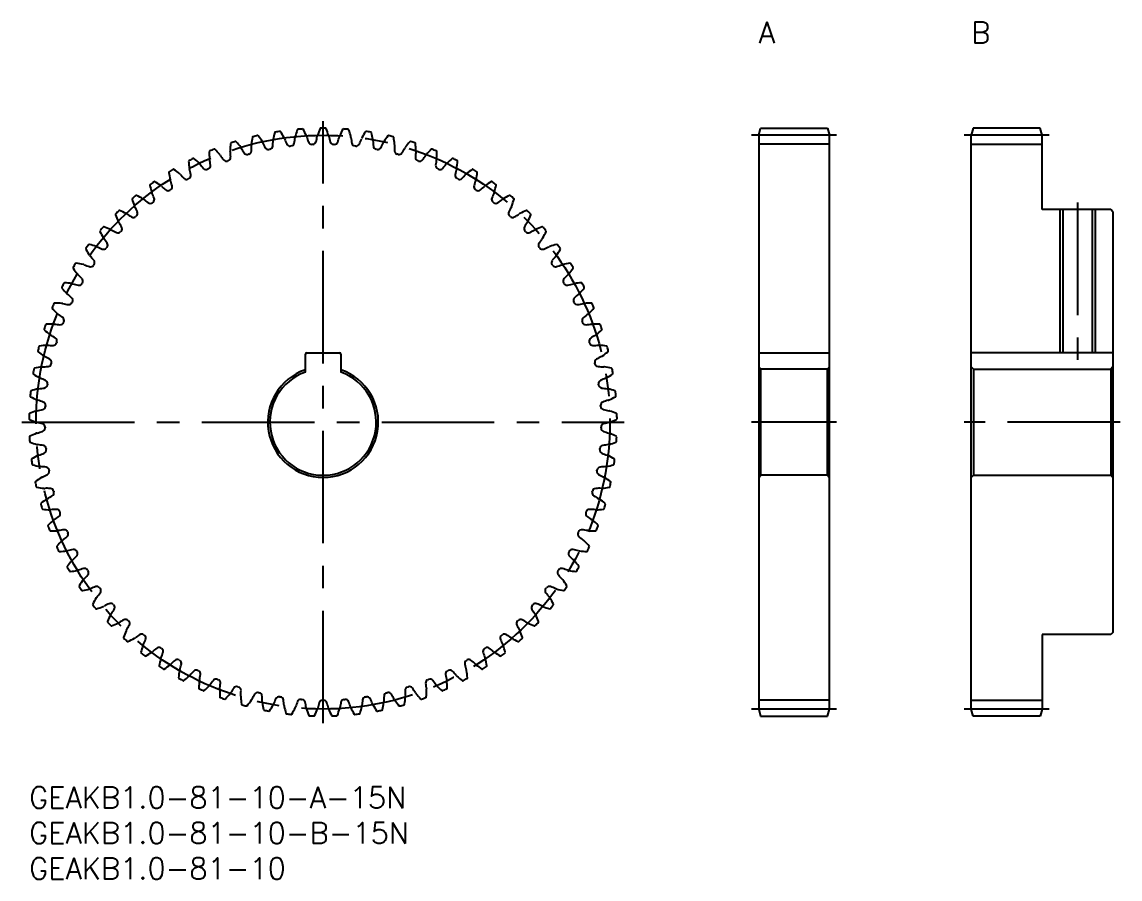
# Model space of a CAD drawing. Extents: x -1 to 154, y -13 to 108.
import ezdxf

# ---------------------------------------------------------------- set-up
doc = ezdxf.new("R2010")
doc.units = 0
doc.header["$LTSCALE"] = 0.5
doc.linetypes.add('CENTER', pattern=[50.8, 31.75, -6.35, 6.35, -6.35])
for name, color, linetype in [('MSM_CENTER', 1, 'CENTER'), ('MSM_CONTINUOUS', 7, 'CONTINUOUS'), ('MSM_NARROW', 5, 'CONTINUOUS'), ('MSM_PART_NUMBER', 7, 'CONTINUOUS')]:
    doc.layers.add(name, color=color, linetype=linetype)
doc.styles.get("Standard").update_dxf_attribs({"font": 'txt.shx', "height": 1, "bigfont": 'bigfont.shx'})

# ---------------------------------------------------------------- blocks, each defined once
blk = doc.blocks.new('*U2')
at = {"layer": 'MSM_PART_NUMBER'}
blk.add_text('GEAKB1.0-81-10-A-15N', height=3, dxfattribs=at).set_placement((0, -3))
blk = doc.blocks.new('*U3')
at = {"layer": 'MSM_PART_NUMBER'}
blk.add_text('GEAKB1.0-81-10-B-15N', height=3, dxfattribs=at).set_placement((0, -8))
blk = doc.blocks.new('*U4')
at = {"layer": 'MSM_PART_NUMBER'}
blk.add_text('GEAKB1.0-81-10', height=3, dxfattribs=at).set_placement((0, -13))
blk = doc.blocks.new('*U5')
at = {"layer": 'MSM_PART_NUMBER'}
blk.add_text('A', height=3, dxfattribs=at).set_placement((103, 105))
blk = doc.blocks.new('*U6')
at = {"layer": 'MSM_PART_NUMBER'}
blk.add_text('B', height=3, dxfattribs=at).set_placement((133, 105))

msp = doc.modelspace()

# ---------------------------------------------------------------- linework, layer by layer
at = {"layer": 'MSM_CENTER'}
for p, q in [((41.5, 9), (41.5, 94)), ((114, 92), (102, 92)), ((144, 92), (132, 92)), ((148, 82.5), (148, 60.3)), ((-1, 51.5), (84, 51.5)), ((114, 51.5), (102, 51.5)), ((154, 51.5), (132, 51.5)), ((114, 11), (102, 11)), ((144, 11), (132, 11))]:
    msp.add_line(p, q, dxfattribs=at)
msp.add_circle((41.5, 51.5), 40.5, dxfattribs=at)
at = {"layer": 'MSM_CONTINUOUS'}
for p, q in [((142.73, 93), (133.27, 93)), ((143, 92), (142.73, 93)), ((103, 92), (103.27, 93)), ((103, 92), (103, 11)), ((103.27, 93), (112.73, 93)), ((112.73, 93), (113, 92)), ((113, 11), (113, 92)), ((133.27, 93), (133, 92)), ((133, 11), (133, 92)), ((143, 81.5), (143, 92)), ((113, 90.75), (103, 90.75)), ((133, 90.75), (143, 90.75)), ((152.7, 81.5), (143, 81.5)), ((145.93, 81.5), (145.93, 61.3)), ((150.07, 81.5), (150.07, 61.3)), ((153, 81.2), (152.7, 81.5)), ((153, 81.2), (153, 21.8)), ((39, 58.57), (39, 61.1)), ((39.2, 61.3), (43.8, 61.3)), ((44, 61.1), (44, 58.57)), ((103, 61.3), (113, 61.3)), ((153, 61.3), (133, 61.3)), ((103, 59.3), (103.3, 59)), ((103.3, 44), (103.3, 59)), ((112.7, 59), (103.3, 59)), ((112.7, 59), (113, 59.3)), ((112.7, 44), (112.7, 59)), ((133.3, 59), (133, 59.3)), ((133.3, 59), (133.3, 44)), ((133.3, 59), (152.7, 59)), ((153, 59.3), (152.7, 59)), ((152.7, 59), (152.7, 44)), ((103, 43.7), (103.3, 44)), ((112.7, 44), (103.3, 44)), ((112.7, 44), (113, 43.7)), ((133.3, 44), (133, 43.7)), ((133.3, 44), (152.7, 44)), ((153, 43.7), (152.7, 44)), ((153, 21.8), (152.7, 21.5)), ((143, 21.5), (143, 11)), ((152.7, 21.5), (143, 21.5)), ((113, 12.25), (103, 12.25)), ((103, 11), (103.27, 10)), ((112.73, 10), (113, 11)), ((133, 12.25), (143, 12.25)), ((133.27, 10), (133, 11)), ((143, 11), (142.73, 10)), ((103.27, 10), (112.73, 10)), ((142.73, 10), (133.27, 10))]:
    msp.add_line(p, q, dxfattribs=at)
for centre, radius, start, end in [((41.5, 51.5), 41.5, 89.5438, 90.4562), ((44.83, 89.41), 13.5, 170.1432, 174.4444), ((31.63, 91.71), 0.1, 103.7901, 170.1432), ((41.5, 51.5), 41.5, 102.8771, 103.7896), ((32.27, 91.86), 0.1, 36.5235, 102.8771), ((21.51, 83.88), 13.5, 32.2222, 36.5235), ((47.76, 89.04), 13.5, 165.6987, 170), ((34.78, 92.35), 0.1, 99.3456, 165.6987), ((41.5, 51.5), 41.5, 98.4326, 99.3451), ((35.43, 92.45), 0.1, 32.0792, 98.4326), ((24.07, 85.34), 13.5, 27.7778, 32.0791), ((35.28, 91.24), 0.83, 19.9903, 27.778), ((47.78, 95.78), 12.46, 199.99, 203.713), ((25.18, 93.14), 12.46, 349.6203, 353.3433), ((38.38, 91.6), 0.83, 165.5553, 173.3431), ((50.65, 88.44), 13.5, 161.2543, 165.5556), ((37.96, 92.75), 0.1, 94.9007, 161.2543), ((41.5, 51.5), 41.5, 93.9882, 94.9007), ((38.62, 92.8), 0.1, 27.6346, 93.9882), ((26.75, 86.58), 13.5, 23.3333, 27.6346), ((38.38, 91.6), 0.83, 15.5458, 23.3336), ((51.19, 95.16), 12.46, 195.5456, 199.2686), ((28.46, 94.28), 12.46, 345.1759, 348.8989), ((41.5, 91.72), 0.83, 161.1109, 168.8986), ((53.49, 87.62), 13.5, 156.8098, 161.1111), ((41.17, 92.9), 0.1, 90.4562, 156.8098), ((41.83, 92.9), 0.1, 23.1902, 89.5438), ((29.51, 87.62), 13.5, 18.8889, 23.1902), ((41.5, 91.72), 0.83, 11.1014, 18.8891), ((54.54, 94.28), 12.46, 191.1011, 194.8241), ((31.81, 95.16), 12.46, 340.7314, 344.4544), ((44.62, 91.6), 0.83, 156.6664, 164.4542), ((56.25, 86.58), 13.5, 152.3654, 156.6667), ((44.38, 92.8), 0.1, 86.0113, 152.3654), ((41.5, 51.5), 41.5, 85.0993, 86.0118), ((45.04, 92.75), 0.1, 18.7457, 85.0993), ((32.35, 88.44), 13.5, 14.4444, 18.7457), ((44.62, 91.6), 0.83, 6.6569, 14.4447), ((57.82, 93.14), 12.46, 186.6567, 190.3797), ((35.22, 95.78), 12.46, 336.287, 340.01), ((47.72, 91.24), 0.83, 152.222, 160.0097), ((58.93, 85.34), 13.5, 147.9209, 152.2222), ((47.57, 92.45), 0.1, 81.5669, 147.9209), ((41.5, 51.5), 41.5, 80.6549, 81.5674), ((48.22, 92.35), 0.1, 14.3013, 80.6549), ((35.24, 89.04), 13.5, 10, 14.3013), ((61.49, 83.88), 13.5, 143.4765, 147.7778), ((50.73, 91.86), 0.1, 77.1229, 143.4765), ((41.5, 51.5), 41.5, 76.2104, 77.1229), ((51.37, 91.71), 0.1, 9.8568, 76.2104), ((38.17, 89.41), 13.5, 5.5556, 9.8568), ((41.5, 51.5), 41.5, 111.766, 112.6785), ((26.15, 89.95), 0.1, 45.4124, 111.766), ((16.74, 80.41), 13.5, 41.1111, 45.4124), ((41.89, 89.56), 13.5, 174.5876, 178.8889), ((28.55, 90.82), 0.1, 108.2345, 174.5876), ((41.5, 51.5), 41.5, 107.3215, 108.234), ((29.17, 91.02), 0.1, 40.968, 107.3215), ((19.06, 82.24), 13.5, 36.6667, 40.968), ((29.22, 89.8), 0.83, 28.8792, 36.6669), ((40.86, 96.22), 12.46, 208.8789, 212.6019), ((32.22, 90.64), 0.83, 174.4442, 182.232), ((18.94, 90.12), 12.46, 358.5092, 2.2322), ((32.22, 90.64), 0.83, 24.4347, 32.2225), ((44.32, 96.14), 12.46, 204.4345, 208.1575), ((33.78, 90.49), 0.5, 208.1575, 281.2003), ((41.5, 51.5), 39.25, 101.0219, 101.2003), ((33.9, 90.52), 0.5, 281.0219, 354.0648), ((22, 91.75), 12.46, 354.0648, 357.7877), ((35.28, 91.24), 0.83, 169.9998, 177.7875), ((36.82, 90.97), 0.5, 203.713, 276.7559), ((41.5, 51.5), 39.25, 96.5775, 96.7559), ((36.95, 90.99), 0.5, 276.5775, 349.6203), ((39.9, 91.22), 0.5, 199.2686, 272.3114), ((41.5, 51.5), 39.25, 92.133, 92.3114), ((40.02, 91.22), 0.5, 272.133, 345.1759), ((42.98, 91.22), 0.5, 194.8241, 267.867), ((41.5, 51.5), 39.25, 87.6886, 87.867), ((43.1, 91.22), 0.5, 267.6886, 340.7314), ((46.05, 90.99), 0.5, 190.3797, 263.4225), ((41.5, 51.5), 39.25, 83.2441, 83.4225), ((46.18, 90.97), 0.5, 263.2442, 336.287), ((47.72, 91.24), 0.83, 2.2125, 10.0002), ((61, 91.75), 12.46, 182.2123, 185.9352), ((49.1, 90.52), 0.5, 185.9352, 258.9781), ((41.5, 51.5), 39.25, 78.7997, 78.9781), ((49.22, 90.49), 0.5, 258.7997, 331.8425), ((38.68, 96.14), 12.46, 331.8425, 335.5655), ((50.78, 90.64), 0.83, 147.7775, 155.5653), ((50.78, 90.64), 0.83, 357.768, 5.5558), ((64.06, 90.12), 12.46, 177.7678, 181.4908), ((42.14, 96.22), 12.46, 327.3981, 331.1211), ((53.78, 89.8), 0.83, 143.3331, 151.1208), ((63.94, 82.24), 13.5, 139.032, 143.3333), ((53.83, 91.02), 0.1, 72.678, 139.032), ((41.5, 51.5), 41.5, 71.766, 72.6785), ((54.45, 90.82), 0.1, 5.4124, 71.766), ((41.11, 89.56), 13.5, 1.1111, 5.4124), ((66.26, 80.41), 13.5, 134.5876, 138.8889), ((56.85, 89.95), 0.1, 68.234, 134.5876), ((41.5, 51.5), 41.5, 67.3215, 68.234), ((22.63, 88.35), 0.1, 117.1234, 183.4765), ((41.5, 51.5), 41.5, 116.2104, 117.1229), ((23.21, 88.64), 0.1, 49.8568, 116.2104), ((14.58, 78.4), 13.5, 45.5556, 49.8568), ((25.54, 89.7), 0.1, 112.6789, 179.032), ((38.94, 89.47), 13.5, 179.032, 183.3333), ((26.29, 88.74), 0.83, 183.3331, 191.1208), ((13.25, 86.17), 12.46, 7.3981, 11.1211), ((26.29, 88.74), 0.83, 33.3236, 41.1113), ((37.39, 96.04), 12.46, 213.3234, 217.0464), ((27.85, 88.83), 0.5, 217.0463, 290.0892), ((41.5, 51.5), 39.25, 109.9108, 110.0892), ((27.96, 88.87), 0.5, 289.9108, 2.9537), ((29.22, 89.8), 0.83, 178.8887, 186.6764), ((16.02, 88.26), 12.46, 2.9536, 6.6766), ((30.78, 89.78), 0.5, 212.6019, 285.6448), ((41.5, 51.5), 39.25, 105.4664, 105.6448), ((30.9, 89.81), 0.5, 285.4664, 358.5092), ((52.1, 89.81), 0.5, 181.4908, 254.5336), ((41.5, 51.5), 39.25, 74.3552, 74.5336), ((52.22, 89.78), 0.5, 254.3553, 327.3981), ((66.98, 88.26), 12.46, 173.3234, 177.0464), ((55.04, 88.87), 0.5, 177.0463, 250.0892), ((53.78, 89.8), 0.83, 353.3236, 1.1113), ((41.5, 51.5), 39.25, 69.9108, 70.0892), ((55.15, 88.83), 0.5, 249.9108, 322.9537), ((45.61, 96.04), 12.46, 322.9536, 326.6766), ((56.71, 88.74), 0.83, 138.8887, 146.6764), ((69.75, 86.17), 12.46, 168.8789, 172.6019), ((57.46, 89.7), 0.1, 0.968, 67.3215), ((56.71, 88.74), 0.83, 348.8792, 356.6669), ((44.06, 89.47), 13.5, 356.6667, 0.968), ((68.42, 78.4), 13.5, 130.1432, 134.4444), ((59.79, 88.64), 0.1, 63.7901, 130.1432), ((41.5, 51.5), 41.5, 62.8771, 63.7896), ((60.37, 88.35), 0.1, 356.5235, 62.8771), ((19.83, 86.77), 0.1, 121.5674, 187.9209), ((41.5, 51.5), 41.5, 120.6549, 121.5674), ((20.39, 87.11), 0.1, 54.3013, 120.6549), ((12.57, 76.23), 13.5, 50, 54.3013), ((36, 89.16), 13.5, 183.4765, 187.7778), ((23.45, 87.45), 0.83, 187.7775, 195.5653), ((10.64, 83.88), 12.46, 11.8425, 15.5655), ((23.45, 87.45), 0.83, 37.768, 45.5558), ((33.95, 95.59), 12.46, 217.7678, 221.4908), ((24.99, 87.66), 0.5, 221.4908, 294.5336), ((41.5, 51.5), 39.25, 114.3552, 114.5336), ((25.11, 87.71), 0.5, 294.3553, 7.3981), ((57.89, 87.71), 0.5, 172.6019, 245.6448), ((41.5, 51.5), 39.25, 65.4664, 65.6448), ((58.01, 87.66), 0.5, 245.4664, 318.5092), ((49.05, 95.59), 12.46, 318.5092, 322.2322), ((59.55, 87.45), 0.83, 134.4442, 142.232), ((72.36, 83.88), 12.46, 164.4345, 168.1575), ((59.55, 87.45), 0.83, 344.4347, 352.2225), ((47, 89.16), 13.5, 352.2222, 356.5235), ((70.43, 76.23), 13.5, 125.6987, 130), ((62.61, 87.11), 0.1, 59.3451, 125.6987), ((41.5, 51.5), 41.5, 58.4326, 59.3451), ((63.17, 86.77), 0.1, 352.0791, 58.4326), ((41.5, 51.5), 41.5, 125.0993, 126.0118), ((17.7, 85.37), 0.1, 58.7457, 125.0993), ((10.74, 73.92), 13.5, 54.4444, 58.7457), ((33.1, 88.62), 13.5, 187.9209, 192.2222), ((20.72, 85.94), 0.83, 192.222, 200.0097), ((8.23, 81.39), 12.46, 16.287, 20.01), ((20.72, 85.94), 0.83, 42.2125, 50.0002), ((30.56, 94.87), 12.46, 222.2123, 225.9352), ((22.24, 86.27), 0.5, 225.9352, 298.9781), ((41.5, 51.5), 39.25, 118.7997, 118.9781), ((22.35, 86.33), 0.5, 298.7997, 11.8425), ((60.65, 86.33), 0.5, 168.1575, 241.2003), ((41.5, 51.5), 39.25, 61.0219, 61.2003), ((60.76, 86.27), 0.5, 241.022, 314.0648), ((52.44, 94.87), 12.46, 314.0648, 317.7877), ((62.28, 85.94), 0.83, 129.9998, 137.7875), ((74.77, 81.39), 12.46, 159.99, 163.713), ((62.28, 85.94), 0.83, 339.9903, 347.778), ((49.9, 88.62), 13.5, 347.7778, 352.0791), ((72.26, 73.92), 13.5, 121.2543, 125.5556), ((65.3, 85.37), 0.1, 54.9007, 121.2543), ((41.5, 51.5), 41.5, 53.9882, 54.9007), ((17.16, 84.99), 0.1, 126.0118, 192.3654), ((30.25, 87.86), 13.5, 192.3654, 196.6667), ((18.11, 84.22), 0.83, 196.6664, 204.4542), ((6.01, 78.72), 12.46, 20.7314, 24.4544), ((18.11, 84.22), 0.83, 46.6569, 54.4447), ((27.23, 93.89), 12.46, 226.6567, 230.3797), ((19.61, 84.68), 0.5, 230.3797, 303.4225), ((41.5, 51.5), 39.25, 123.2441, 123.4225), ((19.71, 84.74), 0.5, 303.2441, 16.287), ((63.29, 84.74), 0.5, 163.713, 236.7559), ((41.5, 51.5), 39.25, 56.5775, 56.7559), ((63.39, 84.68), 0.5, 236.5775, 309.6203), ((55.77, 93.89), 12.46, 309.6203, 313.3433), ((64.89, 84.22), 0.83, 125.5553, 133.3431), ((76.99, 78.72), 12.46, 155.5456, 159.2686), ((64.89, 84.22), 0.83, 335.5458, 343.3336), ((52.75, 87.86), 13.5, 343.3333, 347.6346), ((65.84, 84.99), 0.1, 347.6346, 53.9882), ((14.64, 83), 0.1, 130.4567, 196.8098), ((27.46, 86.88), 13.5, 196.8098, 201.1111), ((41.5, 51.5), 41.5, 129.5438, 130.4563), ((15.14, 83.43), 0.1, 63.1902, 129.5438), ((9.1, 71.47), 13.5, 58.8889, 63.1902), ((15.64, 82.31), 0.83, 51.1014, 58.8891), ((23.99, 92.66), 12.46, 231.1011, 234.8241), ((17.1, 82.88), 0.5, 234.8241, 307.867), ((41.5, 51.5), 39.25, 127.6886, 127.867), ((17.2, 82.96), 0.5, 307.6886, 20.7314), ((65.8, 82.96), 0.5, 159.2686, 232.3114), ((41.5, 51.5), 39.25, 52.133, 52.3114), ((65.9, 82.88), 0.5, 232.1331, 305.1759), ((59.01, 92.66), 12.46, 305.1759, 308.8989), ((67.36, 82.31), 0.83, 121.1109, 128.8986), ((73.9, 71.47), 13.5, 116.8098, 121.1111), ((67.86, 83.43), 0.1, 50.4562, 116.8098), ((41.5, 51.5), 41.5, 49.5438, 50.4562), ((55.54, 86.88), 13.5, 338.8889, 343.1902), ((68.36, 83), 0.1, 343.1902, 49.5438), ((12.28, 80.82), 0.1, 134.9012, 201.2543), ((24.77, 85.68), 13.5, 201.2543, 205.5556), ((41.5, 51.5), 41.5, 133.9882, 134.9007), ((12.75, 81.29), 0.1, 67.6346, 133.9882), ((7.65, 68.89), 13.5, 63.3333, 67.6346), ((13.33, 80.22), 0.83, 55.5458, 63.3336), ((20.85, 91.18), 12.46, 235.5456, 239.2686), ((15.64, 82.31), 0.83, 201.1109, 208.8986), ((4.01, 75.89), 12.46, 25.1759, 28.8989), ((41.5, 51.5), 39.25, 132.133, 132.3114), ((14.83, 80.98), 0.5, 312.133, 25.1759), ((68.17, 80.98), 0.5, 154.8241, 227.867), ((78.99, 75.89), 12.46, 151.1011, 154.8241), ((41.5, 51.5), 39.25, 47.6886, 47.867), ((67.36, 82.31), 0.83, 331.1014, 338.8891), ((62.15, 91.18), 12.46, 300.7314, 304.4544), ((69.67, 80.22), 0.83, 116.6664, 124.4542), ((75.35, 68.89), 13.5, 112.3654, 116.6667), ((70.25, 81.29), 0.1, 46.0113, 112.3654), ((41.5, 51.5), 41.5, 45.0993, 46.0118), ((58.23, 85.68), 13.5, 334.4444, 338.7457), ((70.72, 80.82), 0.1, 338.7457, 45.0993), ((10.53, 78.97), 0.1, 72.0791, 138.4326), ((6.4, 66.22), 13.5, 67.7778, 72.0791), ((13.33, 80.22), 0.83, 205.5553, 213.3431), ((2.23, 72.91), 12.46, 29.6203, 33.3433), ((12.63, 78.82), 0.5, 316.5775, 29.6203), ((14.74, 80.9), 0.5, 239.2686, 312.3114), ((68.26, 80.9), 0.5, 227.6886, 300.7314), ((70.37, 78.82), 0.5, 150.3797, 223.4225), ((80.77, 72.91), 12.46, 146.6567, 150.3797), ((69.67, 80.22), 0.83, 326.6569, 334.4447), ((76.6, 66.22), 13.5, 107.9209, 112.2222), ((72.47, 78.97), 0.1, 41.5674, 107.9209), ((10.09, 78.47), 0.1, 139.3456, 205.6987), ((22.17, 84.28), 13.5, 205.6987, 210), ((41.5, 51.5), 41.5, 138.4326, 139.3451), ((11.19, 77.95), 0.83, 209.9998, 217.7875), ((11.19, 77.95), 0.83, 59.9903, 67.778), ((17.84, 89.46), 12.46, 239.99, 243.713), ((12.54, 78.73), 0.5, 243.713, 316.7559), ((41.5, 51.5), 39.25, 136.5775, 136.7559), ((41.5, 51.5), 39.25, 43.2441, 43.4225), ((70.46, 78.73), 0.5, 223.2442, 296.287), ((65.16, 89.46), 12.46, 296.287, 300.01), ((71.81, 77.95), 0.83, 112.222, 120.0097), ((71.81, 77.95), 0.83, 322.2125, 330.0002), ((60.83, 84.28), 13.5, 330, 334.3013), ((41.5, 51.5), 41.5, 40.6549, 41.5674), ((72.91, 78.47), 0.1, 334.3013, 40.6549), ((8.1, 75.96), 0.1, 143.7891, 210.1432), ((41.5, 51.5), 41.5, 142.8771, 143.7896), ((8.49, 76.49), 0.1, 76.5235, 142.8771), ((5.37, 63.45), 13.5, 72.2222, 76.5235), ((9.24, 75.52), 0.83, 64.4347, 72.2225), ((14.97, 87.51), 12.46, 244.4345, 248.1575), ((10.52, 76.41), 0.5, 248.1575, 321.2003), ((0.69, 69.8), 12.46, 34.0648, 37.7877), ((41.5, 51.5), 39.25, 141.0219, 141.2003), ((10.6, 76.5), 0.5, 321.0219, 34.0648), ((72.4, 76.5), 0.5, 145.9352, 218.978), ((82.31, 69.8), 12.46, 142.2123, 145.9352), ((41.5, 51.5), 39.25, 38.7997, 38.9781), ((72.48, 76.41), 0.5, 218.7997, 291.8425), ((68.03, 87.51), 12.46, 291.8425, 295.5655), ((73.76, 75.52), 0.83, 107.7775, 115.5653), ((77.63, 63.45), 13.5, 103.4765, 107.7778), ((74.51, 76.49), 0.1, 37.1229, 103.4765), ((41.5, 51.5), 41.5, 36.2104, 37.1229), ((74.9, 75.96), 0.1, 329.8568, 36.2104), ((19.68, 82.69), 13.5, 210.1432, 214.4444), ((9.24, 75.52), 0.83, 214.4442, 222.232), ((-0.61, 66.59), 12.46, 38.5092, 42.2322), ((83.61, 66.59), 12.46, 137.7678, 141.4908), ((73.76, 75.52), 0.83, 317.768, 325.5558), ((63.32, 82.69), 13.5, 325.5556, 329.8568), ((6.3, 73.3), 0.1, 148.2336, 214.5876), ((41.5, 51.5), 41.5, 147.3215, 148.234), ((17.33, 80.9), 13.5, 214.5876, 218.8889), ((6.65, 73.85), 0.1, 80.968, 147.3215), ((4.55, 60.62), 13.5, 76.6667, 80.968), ((7.47, 72.95), 0.83, 68.8792, 76.6669), ((12.26, 85.35), 12.46, 248.8789, 252.6019), ((8.68, 73.93), 0.5, 252.6019, 325.6448), ((41.5, 51.5), 39.25, 145.4664, 145.6448), ((8.75, 74.03), 0.5, 325.4664, 38.5092), ((74.25, 74.03), 0.5, 141.4908, 214.5336), ((41.5, 51.5), 39.25, 34.3552, 34.5336), ((74.32, 73.93), 0.5, 214.3553, 287.3981), ((70.74, 85.35), 12.46, 287.3981, 291.1211), ((75.53, 72.95), 0.83, 103.3331, 111.1208), ((78.45, 60.62), 13.5, 99.032, 103.3333), ((65.67, 80.9), 13.5, 321.1111, 325.4124), ((76.35, 73.85), 0.1, 32.6785, 99.032), ((41.5, 51.5), 41.5, 31.766, 32.6785), ((76.7, 73.3), 0.1, 325.4124, 31.766), ((7.47, 72.95), 0.83, 218.8887, 226.6764), ((-1.65, 63.28), 12.46, 42.9536, 46.6766), ((7.11, 71.43), 0.5, 329.9108, 42.9537), ((75.89, 71.43), 0.5, 137.0463, 210.0892), ((84.65, 63.28), 12.46, 133.3234, 137.0464), ((75.53, 72.95), 0.83, 313.3236, 321.1113), ((4.72, 70.5), 0.1, 152.6785, 219.032), ((41.5, 51.5), 41.5, 151.766, 152.6785), ((15.13, 78.94), 13.5, 219.032, 223.3333), ((5.03, 71.09), 0.1, 85.4124, 151.766), ((3.95, 57.73), 13.5, 81.1111, 85.4124), ((5.91, 70.25), 0.83, 73.3236, 81.1113), ((9.73, 82.98), 12.46, 253.3234, 257.0464), ((7.04, 71.32), 0.5, 257.0463, 330.0892), ((41.5, 51.5), 39.25, 149.9108, 150.0892), ((41.5, 51.5), 39.25, 29.9108, 30.0892), ((75.96, 71.32), 0.5, 209.9108, 282.9537), ((73.27, 82.98), 12.46, 282.9536, 286.6766), ((77.09, 70.25), 0.83, 98.8887, 106.6764), ((79.05, 57.73), 13.5, 94.5876, 98.8889), ((67.87, 78.94), 13.5, 316.6667, 320.968), ((77.97, 71.09), 0.1, 28.234, 94.5876), ((41.5, 51.5), 41.5, 27.3215, 28.234), ((78.28, 70.5), 0.1, 320.968, 27.3215), ((41.5, 51.5), 41.5, 156.2104, 157.1229), ((3.62, 68.2), 0.1, 89.8568, 156.2104), ((3.58, 54.8), 13.5, 85.5556, 89.8568), ((4.57, 67.43), 0.83, 77.768, 85.5558), ((7.38, 80.42), 12.46, 257.7678, 261.4908), ((5.91, 70.25), 0.83, 223.3331, 231.1208), ((-2.43, 59.9), 12.46, 47.3981, 51.1211), ((5.61, 68.59), 0.5, 261.4908, 334.5336), ((5.67, 68.7), 0.5, 334.3553, 47.3981), ((41.5, 51.5), 39.25, 154.3552, 154.5336), ((77.33, 68.7), 0.5, 132.6019, 205.6448), ((41.5, 51.5), 39.25, 25.4664, 25.6448), ((77.39, 68.59), 0.5, 205.4664, 278.5092), ((85.43, 59.9), 12.46, 128.8789, 132.6019), ((75.62, 80.42), 12.46, 278.5092, 282.2322), ((77.09, 70.25), 0.83, 308.8792, 316.6669), ((78.43, 67.43), 0.83, 94.4442, 102.232), ((79.42, 54.8), 13.5, 90.1432, 94.4444), ((79.38, 68.2), 0.1, 23.7896, 90.1432), ((41.5, 51.5), 41.5, 22.8771, 23.7896), ((3.36, 67.59), 0.1, 157.1224, 223.4765), ((13.08, 76.81), 13.5, 223.4765, 227.7778), ((4.57, 67.43), 0.83, 227.7775, 235.5653), ((-2.95, 56.47), 12.46, 51.8425, 55.5655), ((85.95, 56.47), 12.46, 124.4345, 128.1575), ((78.43, 67.43), 0.83, 304.4347, 312.2225), ((69.92, 76.81), 13.5, 312.2222, 316.5235), ((79.64, 67.59), 0.1, 316.5235, 22.8771), ((41.5, 51.5), 41.5, 160.6549, 161.5674), ((2.44, 65.21), 0.1, 94.3013, 160.6549), ((3.44, 51.85), 13.5, 90, 94.3013), ((3.44, 64.52), 0.83, 82.2125, 90.0002), ((5.24, 77.69), 12.46, 262.2123, 265.9352), ((4.4, 65.76), 0.5, 265.9352, 338.9781), ((4.44, 65.87), 0.5, 338.7997, 51.8425), ((41.5, 51.5), 39.25, 158.7997, 158.9781), ((78.56, 65.87), 0.5, 128.1575, 201.2003), ((41.5, 51.5), 39.25, 21.0219, 21.2003), ((78.6, 65.76), 0.5, 201.022, 274.0648), ((77.76, 77.69), 12.46, 274.0648, 277.7877), ((79.56, 64.52), 0.83, 89.9998, 97.7875), ((79.56, 51.85), 13.5, 85.6987, 90), ((80.56, 65.21), 0.1, 19.3451, 85.6987), ((41.5, 51.5), 41.5, 18.4326, 19.3451), ((2.22, 64.59), 0.1, 161.5674, 227.9209), ((11.2, 74.54), 13.5, 227.9209, 232.2222), ((3.44, 64.52), 0.83, 232.222, 240.0097), ((-3.2, 53.01), 12.46, 56.287, 60.01), ((86.2, 53.01), 12.46, 119.99, 123.713), ((79.56, 64.52), 0.83, 299.9903, 307.778), ((71.8, 74.54), 13.5, 307.7778, 312.0791), ((80.78, 64.59), 0.1, 312.0791, 18.4326), ((41.5, 51.5), 41.5, 165.0993, 166.0118), ((1.49, 62.15), 0.1, 98.7457, 165.0993), ((3.53, 48.9), 13.5, 94.4444, 98.7457), ((2.55, 61.53), 0.83, 86.6569, 94.4447), ((3.32, 74.8), 12.46, 266.6567, 270.3797), ((3.4, 62.84), 0.5, 270.3797, 343.4226), ((3.44, 62.96), 0.5, 343.2442, 56.287), ((41.5, 51.5), 39.25, 163.2441, 163.4225), ((79.56, 62.96), 0.5, 123.713, 196.7559), ((41.5, 51.5), 39.25, 16.5775, 16.7559), ((79.6, 62.84), 0.5, 196.5775, 269.6203), ((79.68, 74.8), 12.46, 269.6203, 273.3433), ((80.45, 61.53), 0.83, 85.5553, 93.3431), ((79.47, 48.9), 13.5, 81.2543, 85.5556), ((81.51, 62.15), 0.1, 14.9002, 81.2543), ((41.5, 51.5), 41.5, 13.9882, 14.9007), ((1.33, 61.51), 0.1, 166.0118, 232.3654), ((9.51, 72.12), 13.5, 232.3654, 236.6667), ((2.55, 61.53), 0.83, 236.6664, 244.4542), ((-3.18, 49.54), 12.46, 60.7314, 64.4544), ((39.2, 61.1), 0.2, 90, 180), ((43.8, 61.1), 0.2, 0, 90), ((86.18, 49.54), 12.46, 115.5456, 119.2686), ((80.45, 61.53), 0.83, 295.5458, 303.3336), ((73.49, 72.12), 13.5, 303.3333, 307.6346), ((81.67, 61.51), 0.1, 307.6346, 13.9882), ((41.5, 51.5), 41.5, 169.5438, 170.4562), ((0.79, 59.01), 0.1, 103.1902, 169.5438), ((3.85, 45.97), 13.5, 98.8889, 103.1902), ((1.89, 58.48), 0.83, 91.1014, 98.8891), ((1.63, 71.77), 12.46, 271.1011, 274.8241), ((2.64, 59.85), 0.5, 274.8241, 347.867), ((2.66, 59.98), 0.5, 347.6886, 60.7314), ((41.5, 51.5), 39.25, 167.6886, 167.867), ((80.34, 59.98), 0.5, 119.2686, 192.3114), ((41.5, 51.5), 39.25, 12.133, 12.3114), ((80.36, 59.85), 0.5, 192.1331, 265.1759), ((81.37, 71.77), 12.46, 265.1759, 268.8989), ((81.11, 58.48), 0.83, 81.1109, 88.8986), ((79.15, 45.97), 13.5, 76.8098, 81.1111), ((82.21, 59.01), 0.1, 10.4562, 76.8098), ((41.5, 51.5), 41.5, 9.5438, 10.4562), ((0.67, 58.36), 0.1, 170.4558, 236.8098), ((8.01, 69.58), 13.5, 236.8098, 241.1111), ((1.89, 58.48), 0.83, 241.1109, 248.8986), ((-2.9, 46.08), 12.46, 65.1759, 68.8989), ((2.12, 56.94), 0.5, 352.133, 65.1759), ((41.5, 51.5), 7.8, 108.6939, 71.3061), ((41.5, 51.5), 7.5, 109.4712, 70.5288), ((80.88, 56.94), 0.5, 114.8241, 187.867), ((85.9, 46.08), 12.46, 111.1011, 114.8241), ((81.11, 58.48), 0.83, 291.1014, 298.8891), ((74.99, 69.58), 13.5, 298.8889, 303.1902), ((82.33, 58.36), 0.1, 303.1902, 9.5438), ((41.5, 51.5), 41.5, 173.9882, 174.9007), ((0.33, 55.84), 0.1, 107.6346, 173.9882), ((4.39, 43.07), 13.5, 103.3333, 107.6346), ((1.47, 55.39), 0.83, 95.5458, 103.3336), ((0.18, 68.62), 12.46, 275.5456, 279.2686), ((2.11, 56.82), 0.5, 279.2686, 352.3115), ((41.5, 51.5), 39.25, 172.133, 172.3114), ((41.5, 51.5), 39.25, 7.6886, 7.867), ((80.89, 56.82), 0.5, 187.6886, 260.7314), ((82.82, 68.62), 12.46, 260.7314, 264.4544), ((81.53, 55.39), 0.83, 76.6664, 84.4542), ((78.61, 43.07), 13.5, 72.3654, 76.6667), ((82.67, 55.84), 0.1, 6.0113, 72.3654), ((41.5, 51.5), 41.5, 5.0993, 6.0118), ((0.26, 55.18), 0.1, 174.9002, 241.2543), ((6.71, 66.93), 13.5, 241.2543, 245.5556), ((1.47, 55.39), 0.83, 245.5553, 253.3431), ((-2.34, 42.66), 12.46, 69.6203, 73.3433), ((1.82, 53.87), 0.5, 356.5775, 69.6203), ((81.18, 53.87), 0.5, 110.3797, 183.4225), ((85.34, 42.66), 12.46, 106.6567, 110.3797), ((81.53, 55.39), 0.83, 286.6569, 294.4447), ((76.29, 66.93), 13.5, 294.4444, 298.7457), ((82.74, 55.18), 0.1, 298.7457, 5.0993), ((0.12, 52.63), 0.1, 112.0791, 178.4326), ((5.15, 40.22), 13.5, 107.7778, 112.0791), ((1.28, 52.28), 0.83, 99.9903, 107.778), ((-1.02, 65.37), 12.46, 279.99, 283.713), ((1.81, 53.75), 0.5, 283.713, 356.7559), ((41.5, 51.5), 39.25, 176.5775, 176.7559), ((41.5, 51.5), 39.25, 3.2441, 3.4225), ((81.19, 53.75), 0.5, 183.2442, 256.287), ((84.02, 65.37), 12.46, 256.287, 260.01), ((81.72, 52.28), 0.83, 72.222, 80.0097), ((77.85, 40.22), 13.5, 67.9209, 72.2222), ((82.88, 52.63), 0.1, 1.5669, 67.9209), ((41.5, 51.5), 41.5, 178.4326, 179.3451), ((0.1, 51.97), 0.1, 179.3447, 245.6987), ((5.62, 64.19), 13.5, 245.6987, 250), ((1.28, 52.28), 0.83, 249.9998, 257.7875), ((-1.53, 39.29), 12.46, 74.0648, 77.7877), ((1.76, 50.79), 0.5, 1.0219, 74.0648), ((81.24, 50.79), 0.5, 105.9352, 178.9781), ((84.53, 39.29), 12.46, 102.2123, 105.9352), ((81.72, 52.28), 0.83, 282.2125, 290.0002), ((77.38, 64.19), 13.5, 290, 294.3013), ((82.9, 51.97), 0.1, 294.3013, 0.6549), ((41.5, 51.5), 41.5, 0.6549, 1.5674), ((6.14, 37.43), 13.5, 112.2222, 116.5235), ((1.34, 49.16), 0.83, 104.4347, 112.2225), ((-1.97, 62.03), 12.46, 284.4345, 288.1575), ((1.76, 50.67), 0.5, 288.1575, 1.2003), ((41.5, 51.5), 39.25, 181.0219, 181.2003), ((41.5, 51.5), 39.25, 358.7997, 358.9781), ((81.24, 50.67), 0.5, 178.7997, 251.8425), ((84.97, 62.03), 12.46, 251.8425, 255.5655), ((81.66, 49.16), 0.83, 67.7775, 75.5653), ((76.86, 37.43), 13.5, 63.4765, 67.7778), ((0.15, 49.42), 0.1, 116.5235, 182.8771), ((41.5, 51.5), 41.5, 182.8771, 183.7896), ((0.19, 48.76), 0.1, 183.7891, 250.1432), ((4.74, 61.37), 13.5, 250.1432, 254.4444), ((1.34, 49.16), 0.83, 254.4442, 262.232), ((-0.45, 35.99), 12.46, 78.5092, 82.2322), ((1.93, 47.71), 0.5, 5.4664, 78.5092), ((81.07, 47.71), 0.5, 101.4908, 174.5336), ((83.45, 35.99), 12.46, 97.7678, 101.4908), ((81.66, 49.16), 0.83, 277.768, 285.5558), ((78.26, 61.37), 13.5, 285.5556, 289.8568), ((82.81, 48.76), 0.1, 289.8568, 356.2104), ((82.85, 49.42), 0.1, 357.1224, 63.4765), ((41.5, 51.5), 41.5, 356.2104, 357.1229), ((7.33, 34.73), 13.5, 116.6667, 120.968), ((1.65, 46.06), 0.83, 108.8792, 116.6669), ((-2.65, 58.63), 12.46, 288.8789, 292.6019), ((1.94, 47.59), 0.5, 292.6019, 5.6448), ((41.5, 51.5), 39.25, 185.4664, 185.6448), ((41.5, 51.5), 39.25, 354.3552, 354.5336), ((81.06, 47.59), 0.5, 174.3553, 247.3981), ((85.65, 58.63), 12.46, 247.3981, 251.1211), ((81.35, 46.06), 0.83, 63.3331, 71.1208), ((75.67, 34.73), 13.5, 59.032, 63.3333), ((0.44, 46.22), 0.1, 120.968, 187.3215), ((41.5, 51.5), 41.5, 187.3215, 188.234), ((0.53, 45.57), 0.1, 188.234, 254.5876), ((4.09, 58.49), 13.5, 254.5876, 258.8889), ((1.65, 46.06), 0.83, 258.8887, 266.6764), ((0.88, 32.79), 12.46, 82.9536, 86.6766), ((2.34, 44.66), 0.5, 9.9108, 82.9537), ((80.66, 44.66), 0.5, 97.0463, 170.0892), ((82.12, 32.79), 12.46, 93.3234, 97.0464), ((81.35, 46.06), 0.83, 273.3236, 281.1113), ((78.91, 58.49), 13.5, 281.1111, 285.4124), ((82.47, 45.57), 0.1, 285.4124, 351.766), ((41.5, 51.5), 41.5, 351.766, 352.6785), ((82.56, 46.22), 0.1, 352.6785, 59.032), ((8.73, 32.14), 13.5, 121.1111, 125.4124), ((2.19, 42.98), 0.83, 113.3236, 121.1113), ((-3.07, 55.19), 12.46, 293.3234, 297.0464), ((2.36, 44.54), 0.5, 297.0463, 10.0892), ((41.5, 51.5), 39.25, 189.9108, 190.0892), ((41.5, 51.5), 39.25, 349.9108, 350.0892), ((80.64, 44.54), 0.5, 169.9108, 242.9537), ((86.07, 55.19), 12.46, 242.9536, 246.6766), ((80.81, 42.98), 0.83, 58.8887, 66.6764), ((74.27, 32.14), 13.5, 54.5876, 58.8889), ((0.97, 43.06), 0.1, 125.4124, 191.766), ((41.5, 51.5), 41.5, 191.766, 192.6785), ((1.11, 42.41), 0.1, 192.678, 259.032), ((3.66, 55.57), 13.5, 259.032, 263.3333), ((2.19, 42.98), 0.83, 263.3331, 271.1208), ((2.45, 29.7), 12.46, 87.3981, 91.1211), ((2.99, 41.64), 0.5, 14.3553, 87.3981), ((80.01, 41.64), 0.5, 92.6019, 165.6448), ((80.55, 29.7), 12.46, 88.8789, 92.6019), ((80.81, 42.98), 0.83, 268.8792, 276.6669), ((79.34, 55.57), 13.5, 276.6667, 280.968), ((81.89, 42.41), 0.1, 280.968, 347.3215), ((41.5, 51.5), 41.5, 347.3215, 348.234), ((82.03, 43.06), 0.1, 348.234, 54.5876), ((10.33, 29.66), 13.5, 125.5556, 129.8568), ((2.97, 39.96), 0.83, 117.768, 125.5558), ((-3.23, 51.72), 12.46, 297.7678, 301.4908), ((3.02, 41.52), 0.5, 301.4908, 14.5336), ((41.5, 51.5), 39.25, 194.3552, 194.5336), ((79.98, 41.52), 0.5, 165.4664, 238.5092), ((41.5, 51.5), 39.25, 345.4664, 345.6448), ((86.23, 51.72), 12.46, 238.5092, 242.2322), ((80.03, 39.96), 0.83, 54.4442, 62.232), ((72.67, 29.66), 13.5, 50.1432, 54.4444), ((1.75, 39.94), 0.1, 129.8568, 196.2104), ((41.5, 51.5), 41.5, 196.2104, 197.1229), ((1.94, 39.31), 0.1, 197.1229, 263.4765), ((3.46, 52.62), 13.5, 263.4765, 267.7778), ((2.97, 39.96), 0.83, 267.7775, 275.5653), ((4.26, 26.73), 12.46, 91.8425, 95.5655), ((3.87, 38.69), 0.5, 18.7997, 91.8425), ((41.5, 51.5), 39.25, 198.7997, 198.9781), ((41.5, 51.5), 39.25, 341.0219, 341.2003), ((79.13, 38.69), 0.5, 88.1575, 161.2003), ((78.74, 26.73), 12.46, 84.4345, 88.1575), ((80.03, 39.96), 0.83, 264.4347, 272.2225), ((79.54, 52.62), 13.5, 272.2222, 276.5235), ((81.06, 39.31), 0.1, 276.5235, 342.8771), ((41.5, 51.5), 41.5, 342.8771, 343.7896), ((81.25, 39.94), 0.1, 343.7896, 50.1432), ((12.12, 27.31), 13.5, 130, 134.3013), ((3.98, 37.01), 0.83, 122.2125, 130.0002), ((-3.11, 48.26), 12.46, 302.2123, 305.9352), ((3.91, 38.57), 0.5, 305.9352, 18.9781), ((79.09, 38.57), 0.5, 161.0219, 234.0648), ((86.11, 48.26), 12.46, 234.0648, 237.7877), ((79.02, 37.01), 0.83, 49.9998, 57.7875), ((70.88, 27.31), 13.5, 45.6987, 50), ((2.76, 36.9), 0.1, 134.3013, 200.6549), ((41.5, 51.5), 41.5, 200.6549, 201.5674), ((3, 36.28), 0.1, 201.5674, 267.9209), ((3.48, 49.67), 13.5, 267.9209, 272.2222), ((3.98, 37.01), 0.83, 272.222, 280.0097), ((6.29, 23.92), 12.46, 96.287, 100.01), ((4.98, 35.81), 0.5, 23.2442, 96.287), ((5.03, 35.7), 0.5, 310.3797, 23.4225), ((41.5, 51.5), 39.25, 203.2441, 203.4225), ((77.97, 35.7), 0.5, 156.5775, 229.6203), ((41.5, 51.5), 39.25, 336.5775, 336.7559), ((78.02, 35.81), 0.5, 83.713, 156.7559), ((76.71, 23.92), 12.46, 79.99, 83.713), ((79.02, 37.01), 0.83, 259.9903, 267.778), ((79.52, 49.67), 13.5, 267.7778, 272.0791), ((80, 36.28), 0.1, 272.0791, 338.4326), ((41.5, 51.5), 41.5, 338.4326, 339.3451), ((80.24, 36.9), 0.1, 339.3451, 45.6987), ((14.08, 25.1), 13.5, 134.4444, 138.7457), ((5.21, 34.15), 0.83, 126.6569, 134.4447), ((-2.72, 44.81), 12.46, 306.6567, 310.3797), ((85.72, 44.81), 12.46, 229.6203, 233.3433), ((77.79, 34.15), 0.83, 45.5553, 53.3431), ((68.92, 25.1), 13.5, 41.2543, 45.5556), ((4.01, 33.94), 0.1, 138.7457, 205.0993), ((41.5, 51.5), 41.5, 205.0993, 206.0118), ((4.29, 33.34), 0.1, 206.0118, 272.3654), ((3.74, 46.73), 13.5, 272.3654, 276.6667), ((5.21, 34.15), 0.83, 276.6664, 284.4542), ((8.53, 21.28), 12.46, 100.7314, 104.4544), ((-2.07, 41.4), 12.46, 311.1011, 314.8241), ((6.3, 33.03), 0.5, 27.6886, 100.7314), ((6.36, 32.92), 0.5, 314.8241, 27.867), ((41.5, 51.5), 39.25, 207.6886, 207.867), ((76.64, 32.92), 0.5, 152.1331, 225.1759), ((41.5, 51.5), 39.25, 332.133, 332.3114), ((76.7, 33.03), 0.5, 79.2686, 152.3114), ((85.07, 41.4), 12.46, 225.1759, 228.8989), ((74.47, 21.28), 12.46, 75.5456, 79.2686), ((77.79, 34.15), 0.83, 255.5458, 263.3336), ((79.26, 46.73), 13.5, 263.3333, 267.6346), ((78.71, 33.34), 0.1, 267.6346, 333.9882), ((41.5, 51.5), 41.5, 333.9882, 334.9007), ((78.99, 33.94), 0.1, 334.9007, 41.2543), ((5.48, 31.09), 0.1, 143.1902, 209.5438), ((16.21, 23.06), 13.5, 138.8889, 143.1902), ((41.5, 51.5), 41.5, 209.5438, 210.4562), ((6.67, 31.39), 0.83, 131.1014, 138.8891), ((76.33, 31.39), 0.83, 41.1109, 48.8986), ((66.79, 23.06), 13.5, 36.8098, 41.1111), ((41.5, 51.5), 41.5, 329.5438, 330.4562), ((77.52, 31.09), 0.1, 330.4562, 36.8098), ((5.81, 30.52), 0.1, 210.4562, 276.8098), ((4.22, 43.82), 13.5, 276.8098, 281.1111), ((6.67, 31.39), 0.83, 281.1109, 288.8986), ((10.97, 18.81), 12.46, 105.1759, 108.8989), ((7.84, 30.36), 0.5, 32.133, 105.1759), ((-1.16, 38.06), 12.46, 315.5456, 319.2686), ((41.5, 51.5), 39.25, 212.133, 212.3114), ((7.91, 30.25), 0.5, 319.2686, 32.3114), ((75.09, 30.25), 0.5, 147.6886, 220.7314), ((41.5, 51.5), 39.25, 327.6886, 327.867), ((84.16, 38.06), 12.46, 220.7314, 224.4544), ((75.16, 30.36), 0.5, 74.8241, 147.867), ((72.03, 18.81), 12.46, 71.1011, 74.8241), ((76.33, 31.39), 0.83, 251.1014, 258.8891), ((78.78, 43.82), 13.5, 258.8889, 263.1902), ((77.19, 30.52), 0.1, 263.1902, 329.5438), ((7.17, 28.36), 0.1, 147.6346, 213.9882), ((18.49, 21.18), 13.5, 143.3333, 147.6346), ((41.5, 51.5), 41.5, 213.9882, 214.9007), ((4.93, 40.96), 13.5, 281.2543, 285.5556), ((8.33, 28.75), 0.83, 135.5458, 143.3336), ((8.33, 28.75), 0.83, 285.5553, 293.3431), ((13.6, 16.55), 12.46, 109.6203, 113.3433), ((9.58, 27.81), 0.5, 36.5775, 109.6203), ((41.5, 51.5), 39.25, 216.5775, 216.7559), ((9.65, 27.71), 0.5, 323.713, 36.7559), ((73.35, 27.71), 0.5, 143.2442, 216.287), ((41.5, 51.5), 39.25, 323.2441, 323.4225), ((73.42, 27.81), 0.5, 70.3797, 143.4225), ((69.4, 16.55), 12.46, 66.6567, 70.3797), ((74.67, 28.75), 0.83, 246.6569, 254.4447), ((78.07, 40.96), 13.5, 254.4444, 258.7457), ((74.67, 28.75), 0.83, 36.6664, 44.4542), ((64.51, 21.18), 13.5, 32.3654, 36.6667), ((41.5, 51.5), 41.5, 325.0993, 326.0118), ((75.83, 28.36), 0.1, 326.0113, 32.3654), ((7.55, 27.81), 0.1, 214.9012, 281.2543), ((20.91, 19.49), 13.5, 147.7778, 152.0791), ((10.19, 26.25), 0.83, 139.9903, 147.778), ((0.01, 34.79), 12.46, 319.99, 323.713), ((82.99, 34.79), 12.46, 216.287, 220.01), ((72.81, 26.25), 0.83, 32.222, 40.0097), ((62.09, 19.49), 13.5, 27.9209, 32.2222), ((75.45, 27.81), 0.1, 258.7457, 325.0993), ((9.07, 25.77), 0.1, 152.0791, 218.4326), ((41.5, 51.5), 41.5, 218.4326, 219.3451), ((9.48, 25.25), 0.1, 219.3447, 285.6987), ((5.86, 38.15), 13.5, 285.6987, 290), ((10.19, 26.25), 0.83, 289.9998, 297.7875), ((16.39, 14.49), 12.46, 114.0648, 117.7877), ((11.51, 25.41), 0.5, 41.0219, 114.0648), ((1.43, 31.63), 12.46, 324.4345, 328.1575), ((41.5, 51.5), 39.25, 221.0219, 221.2003), ((11.59, 25.32), 0.5, 328.1575, 41.2003), ((71.41, 25.32), 0.5, 138.7997, 211.8425), ((81.57, 31.63), 12.46, 211.8425, 215.5655), ((41.5, 51.5), 39.25, 318.7997, 318.9781), ((71.49, 25.41), 0.5, 65.9352, 138.9781), ((66.61, 14.49), 12.46, 62.2123, 65.9352), ((72.81, 26.25), 0.83, 242.2125, 250.0002), ((77.14, 38.15), 13.5, 250, 254.3013), ((73.52, 25.25), 0.1, 254.3013, 320.6549), ((41.5, 51.5), 41.5, 320.6549, 321.5674), ((73.93, 25.77), 0.1, 321.5669, 27.9209), ((11.16, 23.33), 0.1, 156.5235, 222.8771), ((23.45, 17.99), 13.5, 152.2222, 156.5235), ((41.5, 51.5), 41.5, 222.8771, 223.7896), ((12.24, 23.9), 0.83, 144.4347, 152.2225), ((19.33, 12.65), 12.46, 118.5092, 122.2322), ((13.62, 23.16), 0.5, 45.4664, 118.5092), ((41.5, 51.5), 39.25, 225.4664, 225.6448), ((13.71, 23.08), 0.5, 332.6019, 45.6448), ((69.29, 23.08), 0.5, 134.3553, 207.3981), ((41.5, 51.5), 39.25, 314.3552, 314.5336), ((69.38, 23.16), 0.5, 61.4908, 134.5336), ((63.67, 12.65), 12.46, 57.7678, 61.4908), ((70.76, 23.9), 0.83, 27.7775, 35.5653), ((41.5, 51.5), 41.5, 316.2104, 317.1229), ((59.55, 17.99), 13.5, 23.4765, 27.7778), ((71.84, 23.33), 0.1, 317.1224, 23.4765), ((11.61, 22.85), 0.1, 223.7891, 290.1432), ((7, 35.43), 13.5, 290.1432, 294.4444), ((12.24, 23.9), 0.83, 294.4442, 302.232), ((26.1, 16.69), 13.5, 156.6667, 160.968), ((14.47, 21.71), 0.83, 148.8792, 156.6669), ((3.09, 28.58), 12.46, 328.8789, 332.6019), ((79.91, 28.58), 12.46, 207.3981, 211.1211), ((68.53, 21.71), 0.83, 23.3331, 31.1208), ((56.9, 16.69), 13.5, 19.032, 23.3333), ((70.76, 23.9), 0.83, 237.768, 245.5558), ((76, 35.43), 13.5, 245.5556, 249.8568), ((71.39, 22.85), 0.1, 249.8568, 316.2104), ((13.44, 21.06), 0.1, 160.968, 227.3215), ((41.5, 51.5), 41.5, 227.3215, 228.234), ((13.92, 20.62), 0.1, 228.2336, 294.5876), ((8.35, 32.81), 13.5, 294.5876, 298.8889), ((14.47, 21.71), 0.83, 298.8887, 306.6764), ((22.41, 11.05), 12.46, 122.9536, 126.6766), ((15.9, 21.09), 0.5, 49.9108, 122.9537), ((4.98, 25.67), 12.46, 333.3234, 337.0464), ((41.5, 51.5), 39.25, 229.9108, 230.0892), ((16, 21.01), 0.5, 337.0463, 50.0892), ((67, 21.01), 0.5, 129.9108, 202.9537), ((78.02, 25.67), 12.46, 202.9536, 206.6766), ((41.5, 51.5), 39.25, 309.9108, 310.0892), ((67.1, 21.09), 0.5, 57.0463, 130.0892), ((60.59, 11.05), 12.46, 53.3234, 57.0464), ((68.53, 21.71), 0.83, 233.3236, 241.1113), ((74.65, 32.81), 13.5, 241.1111, 245.4124), ((69.08, 20.62), 0.1, 245.4124, 311.766), ((41.5, 51.5), 41.5, 311.766, 312.6785), ((69.56, 21.06), 0.1, 312.678, 19.032), ((28.85, 15.61), 13.5, 161.1111, 165.4124), ((15.88, 18.98), 0.1, 165.4124, 231.766), ((41.5, 51.5), 41.5, 231.766, 232.6785), ((16.86, 19.71), 0.83, 153.3236, 161.1113), ((9.9, 30.29), 13.5, 299.032, 303.3333), ((16.86, 19.71), 0.83, 303.3331, 311.1208), ((25.6, 9.69), 12.46, 127.3981, 131.1211), ((18.34, 19.2), 0.5, 54.3553, 127.3981), ((41.5, 51.5), 39.25, 234.3552, 234.5336), ((7.09, 22.92), 12.46, 337.7678, 341.4908), ((18.44, 19.13), 0.5, 341.4908, 54.5336), ((64.56, 19.13), 0.5, 125.4664, 198.5092), ((75.91, 22.92), 12.46, 198.5092, 202.2322), ((41.5, 51.5), 39.25, 305.4664, 305.6448), ((64.66, 19.2), 0.5, 52.6019, 125.6448), ((57.4, 9.69), 12.46, 48.8789, 52.6019), ((66.14, 19.71), 0.83, 228.8792, 236.6669), ((73.1, 30.29), 13.5, 236.6667, 240.968), ((41.5, 51.5), 41.5, 307.3215, 308.234), ((66.14, 19.71), 0.83, 18.8887, 26.6764), ((54.15, 15.61), 13.5, 14.5876, 18.8889), ((67.12, 18.98), 0.1, 308.2336, 14.5876), ((16.4, 18.58), 0.1, 232.6785, 299.032), ((31.67, 14.73), 13.5, 165.5556, 169.8568), ((18.48, 17.09), 0.1, 169.8568, 236.2104), ((19.4, 17.89), 0.83, 157.768, 165.5558), ((11.64, 27.91), 13.5, 303.4765, 307.7778), ((19.4, 17.89), 0.83, 307.7775, 315.5653), ((28.89, 8.59), 12.46, 131.8425, 135.5655), ((20.91, 17.5), 0.5, 58.7997, 131.8425), ((41.5, 51.5), 39.25, 238.7997, 238.9781), ((21.01, 17.44), 0.5, 345.9352, 58.9781), ((9.41, 20.34), 12.46, 342.2123, 345.9352), ((61.99, 17.44), 0.5, 121.0219, 194.0648), ((73.59, 20.34), 12.46, 194.0648, 197.7877), ((41.5, 51.5), 39.25, 301.0219, 301.2003), ((62.09, 17.5), 0.5, 48.1575, 121.2003), ((54.11, 8.59), 12.46, 44.4345, 48.1575), ((63.6, 17.89), 0.83, 224.4347, 232.2225), ((71.36, 27.91), 13.5, 232.2222, 236.5235), ((63.6, 17.89), 0.83, 14.4442, 22.232), ((51.33, 14.73), 13.5, 10.1432, 14.4444), ((64.52, 17.09), 0.1, 303.7891, 10.1432), ((66.6, 18.58), 0.1, 240.968, 307.3215), ((41.5, 51.5), 41.5, 236.2104, 237.1229), ((19.03, 16.73), 0.1, 237.1229, 303.4765), ((34.54, 14.08), 13.5, 170, 174.3013), ((22.07, 16.28), 0.83, 162.2125, 170.0002), ((13.55, 25.66), 13.5, 307.9209, 312.2222), ((22.07, 16.28), 0.83, 312.222, 320.0097), ((32.25, 7.74), 12.46, 136.287, 140.01), ((23.6, 16.01), 0.5, 63.2442, 136.287), ((41.5, 51.5), 39.25, 243.2441, 243.4225), ((23.72, 15.95), 0.5, 350.3797, 63.4225), ((11.92, 17.95), 12.46, 346.6567, 350.3797), ((59.28, 15.95), 0.5, 116.5775, 189.6203), ((71.08, 17.95), 12.46, 189.6203, 193.3433), ((41.5, 51.5), 39.25, 296.5775, 296.7559), ((59.4, 16.01), 0.5, 43.713, 116.7559), ((50.75, 7.74), 12.46, 39.99, 43.713), ((60.93, 16.28), 0.83, 219.9903, 227.778), ((69.45, 25.66), 13.5, 227.7778, 232.0791), ((60.93, 16.28), 0.83, 9.9998, 17.7875), ((48.46, 14.08), 13.5, 5.6987, 10), ((63.97, 16.73), 0.1, 236.5235, 302.8771), ((41.5, 51.5), 41.5, 302.8771, 303.7896), ((21.21, 15.41), 0.1, 174.3013, 240.6549), ((41.5, 51.5), 41.5, 240.6549, 241.5674), ((21.79, 15.09), 0.1, 241.5674, 307.9209), ((37.47, 13.66), 13.5, 174.4444, 178.7457), ((24.07, 13.95), 0.1, 178.7457, 245.0993), ((24.86, 14.88), 0.83, 166.6569, 174.4447), ((15.64, 23.58), 13.5, 312.3654, 316.6667), ((24.86, 14.88), 0.83, 316.6664, 324.4542), ((35.67, 7.15), 12.46, 140.7314, 144.4544), ((26.41, 14.73), 0.5, 67.6886, 140.7314), ((41.5, 51.5), 39.25, 247.6886, 247.867), ((26.52, 14.68), 0.5, 354.8241, 67.867), ((14.61, 15.76), 12.46, 351.1011, 354.8241), ((39.12, 6.84), 12.46, 145.1759, 148.8989), ((29.3, 13.67), 0.5, 72.133, 145.1759), ((41.5, 51.5), 39.25, 252.133, 252.3114), ((29.42, 13.63), 0.5, 359.2686, 72.3114), ((53.58, 13.63), 0.5, 107.6886, 180.7314), ((41.5, 51.5), 39.25, 287.6886, 287.867), ((53.7, 13.67), 0.5, 34.8241, 107.8671), ((43.88, 6.84), 12.46, 31.1011, 34.8241), ((56.48, 14.68), 0.5, 112.1331, 185.1759), ((68.39, 15.76), 12.46, 185.1759, 188.8989), ((41.5, 51.5), 39.25, 292.133, 292.3114), ((56.59, 14.73), 0.5, 39.2686, 112.3114), ((47.33, 7.15), 12.46, 35.5456, 39.2686), ((58.14, 14.88), 0.83, 215.5458, 223.3336), ((67.36, 23.58), 13.5, 223.3333, 227.6346), ((58.14, 14.88), 0.83, 5.5553, 13.3431), ((45.53, 13.66), 13.5, 1.2543, 5.5556), ((58.93, 13.95), 0.1, 294.9007, 1.2543), ((61.21, 15.09), 0.1, 232.0791, 298.4326), ((41.5, 51.5), 41.5, 298.4326, 299.3451), ((61.79, 15.41), 0.1, 299.3451, 5.6987), ((41.5, 51.5), 41.5, 245.0993, 246.0118), ((24.67, 13.68), 0.1, 246.0118, 312.3654), ((27.74, 13.7), 0.83, 171.1014, 178.8891), ((40.41, 13.46), 13.5, 178.8889, 183.1902), ((27.03, 12.71), 0.1, 183.1902, 249.5438), ((41.5, 51.5), 41.5, 249.5438, 250.4562), ((27.65, 12.49), 0.1, 250.4562, 316.8098), ((17.88, 21.66), 13.5, 316.8098, 321.1111), ((27.74, 13.7), 0.83, 321.1109, 328.8986), ((30.71, 12.75), 0.83, 175.5458, 183.3336), ((43.36, 13.49), 13.5, 183.3333, 187.6346), ((17.46, 13.78), 12.46, 355.5456, 359.2686), ((42.59, 6.79), 12.46, 149.6203, 153.3433), ((32.27, 12.84), 0.5, 76.5775, 149.6203), ((41.5, 51.5), 39.25, 256.5775, 256.7559), ((32.39, 12.81), 0.5, 3.713, 76.7559), ((20.46, 12.03), 12.46, 359.99, 3.713), ((46.05, 7.01), 12.46, 154.0648, 157.7877), ((35.3, 12.24), 0.5, 81.0219, 154.0648), ((41.5, 51.5), 39.25, 261.0219, 261.2003), ((35.42, 12.22), 0.5, 8.1575, 81.2003), ((47.58, 12.22), 0.5, 98.7997, 171.8425), ((41.5, 51.5), 39.25, 278.7997, 278.9781), ((47.7, 12.24), 0.5, 25.9352, 98.9782), ((36.95, 7.01), 12.46, 22.2123, 25.9352), ((62.54, 12.03), 12.46, 176.287, 180.01), ((50.61, 12.81), 0.5, 103.2442, 176.287), ((41.5, 51.5), 39.25, 283.2441, 283.4225), ((50.73, 12.84), 0.5, 30.3797, 103.4225), ((40.41, 6.79), 12.46, 26.6567, 30.3797), ((39.64, 13.49), 13.5, 352.3654, 356.6667), ((65.54, 13.78), 12.46, 180.7314, 184.4544), ((52.29, 12.75), 0.83, 356.6664, 4.4542), ((55.26, 13.7), 0.83, 211.1014, 218.8891), ((65.12, 21.66), 13.5, 218.8889, 223.1902), ((55.35, 12.49), 0.1, 223.1902, 289.5438), ((41.5, 51.5), 41.5, 289.5438, 290.4562), ((55.97, 12.71), 0.1, 290.4562, 356.8098), ((42.59, 13.46), 13.5, 356.8098, 1.1111), ((55.26, 13.7), 0.83, 1.1109, 8.8986), ((58.33, 13.68), 0.1, 227.6346, 293.9882), ((41.5, 51.5), 41.5, 293.9882, 294.9007), ((30.08, 11.71), 0.1, 187.6346, 253.9882), ((41.5, 51.5), 41.5, 253.9882, 254.9007), ((30.72, 11.53), 0.1, 254.9007, 321.2543), ((20.26, 19.92), 13.5, 321.2543, 325.5556), ((30.71, 12.75), 0.83, 325.5553, 333.3431), ((33.75, 12.03), 0.83, 179.9903, 187.778), ((46.3, 13.74), 13.5, 187.7778, 192.0791), ((33.2, 10.94), 0.1, 192.0791, 258.4326), ((22.78, 18.37), 13.5, 325.6987, 330), ((33.75, 12.03), 0.83, 329.9998, 337.7875), ((23.58, 10.52), 12.46, 4.4345, 8.1575), ((36.83, 11.55), 0.83, 184.4347, 192.2225), ((49.21, 14.23), 13.5, 192.2222, 196.5235), ((25.4, 17.01), 13.5, 330.1432, 334.4444), ((36.83, 11.55), 0.83, 334.4442, 342.232), ((49.49, 7.49), 12.46, 158.5092, 162.2322), ((38.36, 11.87), 0.5, 85.4664, 158.5092), ((41.5, 51.5), 39.25, 265.4664, 265.6448), ((38.48, 11.86), 0.5, 12.6019, 85.6448), ((26.81, 9.26), 12.46, 8.8789, 12.6019), ((39.94, 11.31), 0.83, 188.8792, 196.6669), ((52.08, 14.94), 13.5, 196.6667, 200.968), ((28.12, 15.87), 13.5, 334.5876, 338.8889), ((39.94, 11.31), 0.83, 338.8887, 346.6764), ((52.87, 8.24), 12.46, 162.9536, 166.6766), ((41.44, 11.75), 0.5, 89.9108, 162.9537), ((41.5, 51.5), 39.25, 269.9108, 270.0892), ((41.56, 11.75), 0.5, 17.0463, 90.0892), ((30.13, 8.24), 12.46, 13.3234, 17.0464), ((43.06, 11.31), 0.83, 193.3236, 201.1113), ((54.88, 15.87), 13.5, 201.1111, 205.4124), ((30.92, 14.94), 13.5, 339.032, 343.3333), ((43.06, 11.31), 0.83, 343.3331, 351.1208), ((56.19, 9.26), 12.46, 167.3981, 171.1211), ((44.52, 11.86), 0.5, 94.3553, 167.3981), ((41.5, 51.5), 39.25, 274.3552, 274.5336), ((44.64, 11.87), 0.5, 21.4908, 94.5337), ((33.51, 7.49), 12.46, 17.7678, 21.4908), ((46.17, 11.55), 0.83, 197.768, 205.5558), ((57.6, 17.01), 13.5, 205.5556, 209.8568), ((33.79, 14.23), 13.5, 343.4765, 347.7778), ((46.17, 11.55), 0.83, 347.7775, 355.5653), ((59.42, 10.52), 12.46, 171.8425, 175.5655), ((49.25, 12.03), 0.83, 202.2125, 210.0002), ((60.22, 18.37), 13.5, 210, 214.3013), ((49.8, 10.94), 0.1, 281.5674, 347.9209), ((36.7, 13.74), 13.5, 347.9209, 352.2222), ((49.25, 12.03), 0.83, 352.222, 0.0097), ((52.29, 12.75), 0.83, 206.6569, 214.4447), ((62.74, 19.92), 13.5, 214.4444, 218.7457), ((52.28, 11.53), 0.1, 218.7457, 285.0993), ((41.5, 51.5), 41.5, 285.0993, 286.0118), ((52.92, 11.71), 0.1, 286.0118, 352.3654), ((41.5, 51.5), 41.5, 258.4326, 259.3451), ((33.85, 10.81), 0.1, 259.3451, 325.6987), ((36.37, 10.42), 0.1, 196.5235, 262.8771), ((41.5, 51.5), 41.5, 262.8771, 263.7896), ((37.02, 10.34), 0.1, 263.7896, 330.1432), ((39.57, 10.15), 0.1, 200.968, 267.3215), ((41.5, 51.5), 41.5, 267.3215, 268.234), ((40.22, 10.12), 0.1, 268.2336, 334.5876), ((42.78, 10.12), 0.1, 205.4124, 271.766), ((41.5, 51.5), 41.5, 271.766, 272.6785), ((43.43, 10.15), 0.1, 272.678, 339.032), ((45.98, 10.34), 0.1, 209.8568, 276.2104), ((41.5, 51.5), 41.5, 276.2104, 277.1229), ((46.63, 10.42), 0.1, 277.1229, 343.4765), ((49.15, 10.81), 0.1, 214.3013, 280.6549), ((41.5, 51.5), 41.5, 280.6549, 281.5674)]:
    msp.add_arc(centre, radius, start, end, dxfattribs=at)
at = {"layer": 'MSM_NARROW'}
for p, q in [((145.5, 81.5), (145.5, 61.3)), ((150.5, 81.5), (150.5, 61.3))]:
    msp.add_line(p, q, dxfattribs=at)

# ---------------------------------------------------------------- block references
at = {"layer": 'MSM_CONTINUOUS'}
for name in ['*U5', '*U6', '*U2', '*U3', '*U4']:
    msp.add_blockref(name, (0, 0), dxfattribs=at)

doc.saveas('drawing.dxf')
